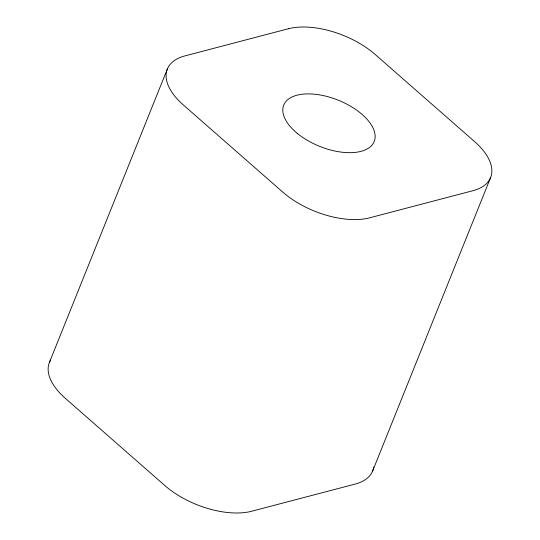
<?xml version="1.0" encoding="UTF-8"?>
<svg xmlns="http://www.w3.org/2000/svg" width="540" height="540" viewBox="0 0 540 540"><rect width="100%" height="100%" fill="white"/><g stroke="black" fill="none" stroke-linecap="round" stroke-linejoin="round"><path stroke-width="0.81" d="M49.437 362.36L167.393 68.938M372.607 471.062L490.563 177.64M50.544 360.139A64.901 33.136 21.9 0 0 65.313 398.311L164.781 485.494A64.901 33.136 21.9 0 0 251.708 511.232L355.064 484.103A64.901 33.136 21.9 0 0 373.707 467.066M288.293 28.768L184.937 55.897A64.901 33.136 21.9 0 0 183.269 104.888L282.737 192.071A64.901 33.136 21.9 0 0 369.664 217.809L473.02 190.681A64.901 33.136 21.9 0 0 474.687 141.689L375.219 54.506A64.901 33.136 21.9 0 0 288.293 28.768M297.27 133.346A48.748 24.887 21.9 0 0 373.903 142.175A48.748 24.887 21.9 0 0 315.765 94.338A48.748 24.887 21.9 0 0 297.27 133.346"/></g></svg>
